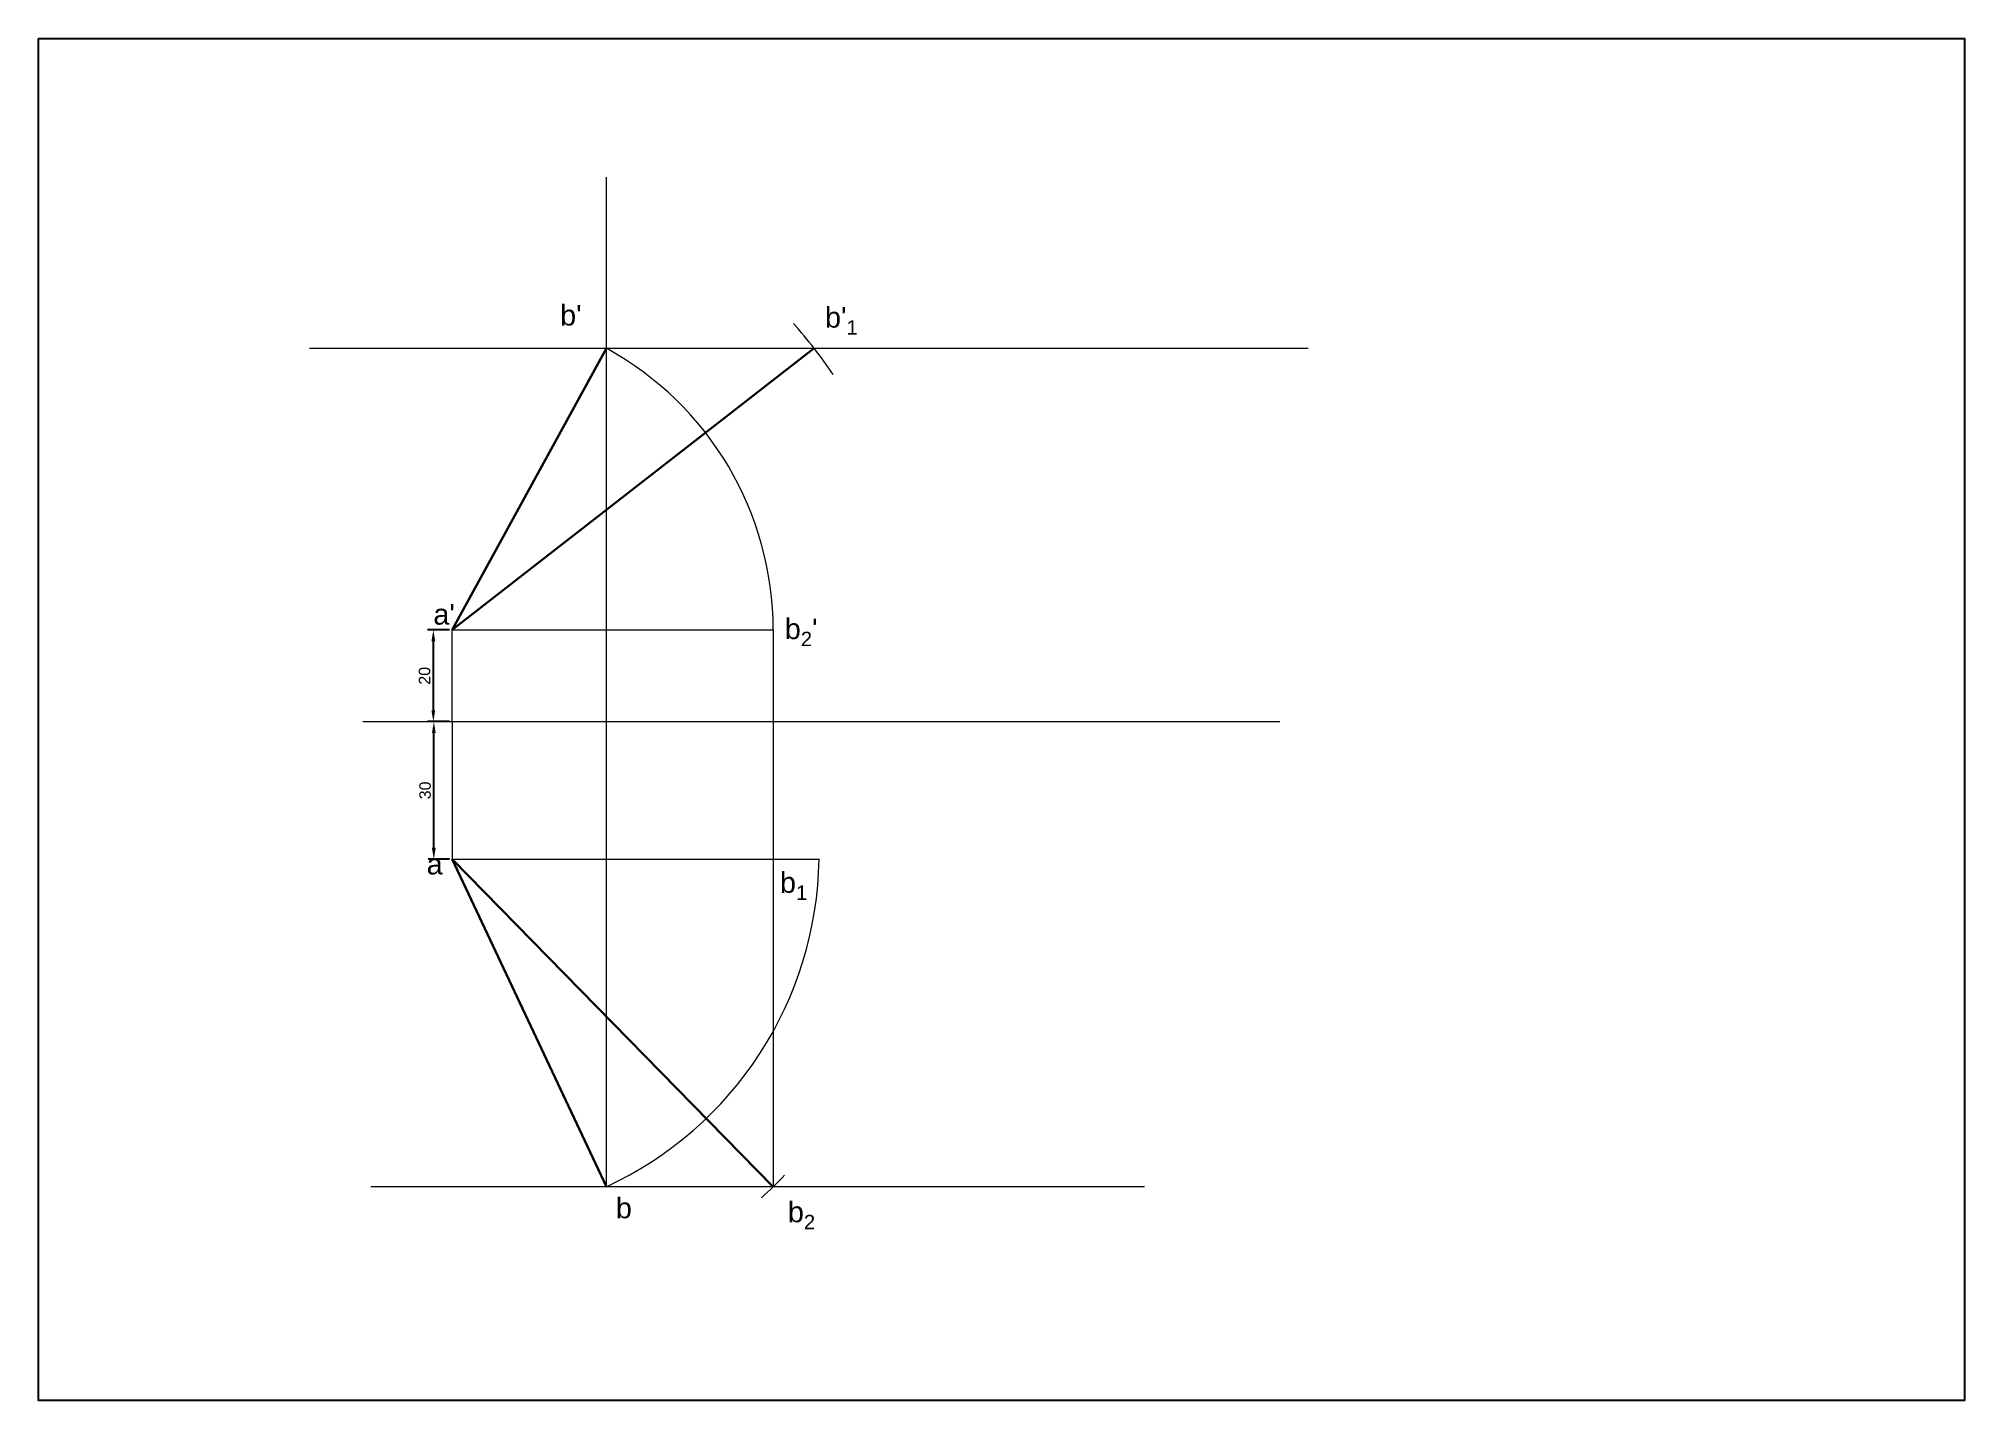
# Model space of a CAD drawing. Header units: millimetres. Extents: x 1879 to 2299, y 1736 to 2033.
import ezdxf

# ---------------------------------------------------------------- set-up
doc = ezdxf.new("R2010")
doc.units = ezdxf.units.MM
doc.styles.get("Standard").update_dxf_attribs({"font": 'arial.ttf'})
doc.dimstyles.new('ISO-25', dxfattribs={"dimtxt": 2.5, "dimasz": 2.5, "dimexe": 1.25, "dimexo": 0.625, "dimtad": 1, "dimtxsty": 'Standard', "dimcen": 2.5, "dimadec": 0, "dimazin": 0, "dimtfac": 1, "dimtmove": 0, "dimatfit": 3, "dimfxl": 1, "dimarcsym": 0})

# ---------------------------------------------------------------- blocks, each defined once
blk = doc.blocks.new('*D1')
at = {"color": 0, "lineweight": -2, "transparency": 16777216}
for p, q in [((1968.64, 1904.18), (1963.89, 1904.18)), ((1965.14, 1886.68), (1965.14, 1901.68)), ((1968.64, 1884.18), (1963.89, 1884.18))]:
    blk.add_line(p, q, dxfattribs=at)
at = {"color": 0, "transparency": 16777216}
for points in [[(1964.72, 1901.68), (1965.55, 1901.68), (1965.14, 1904.18)], [(1964.72, 1886.68), (1965.55, 1886.68), (1965.14, 1884.18)]]:
    blk.add_solid(points, dxfattribs=at)
at = {"layer": 'Defpoints', "color": 0, "transparency": 16777216}
for p in [(1965.14, 1904.18), (1969.27, 1904.18), (1969.27, 1884.18)]:
    blk.add_point(p, dxfattribs=at)
at = {"color": 0, "lineweight": 9, "transparency": 16777216, "insert": (1963.23, 1894.18), "char_height": 2.5, "attachment_point": 5, "rotation": 90}
blk.add_mtext('20', dxfattribs=at)
blk = doc.blocks.new('*D2')
at = {"color": 0, "lineweight": -2, "transparency": 16777216}
for p, q in [((1968.64, 1884.18), (1964, 1884.18)), ((1965.25, 1856.68), (1965.25, 1881.68)), ((1968.64, 1854.18), (1964, 1854.18))]:
    blk.add_line(p, q, dxfattribs=at)
at = {"color": 0, "transparency": 16777216}
for points in [[(1964.83, 1881.68), (1965.66, 1881.68), (1965.25, 1884.18)], [(1964.83, 1856.68), (1965.66, 1856.68), (1965.25, 1854.18)]]:
    blk.add_solid(points, dxfattribs=at)
at = {"layer": 'Defpoints', "color": 0, "transparency": 16777216}
for p in [(1965.25, 1884.18), (1969.27, 1884.18), (1969.27, 1854.18)]:
    blk.add_point(p, dxfattribs=at)
at = {"color": 0, "lineweight": 9, "transparency": 16777216, "insert": (1963.35, 1869.18), "char_height": 2.5, "attachment_point": 5, "rotation": 90}
blk.add_mtext('30', dxfattribs=at)

msp = doc.modelspace()

# ---------------------------------------------------------------- linework, layer by layer
at = {"lineweight": 9}
for p, q in [((2002.871, 1782.766), (2002.871, 2002.896)), ((1938.171, 1965.586), (2155.908, 1965.586)), ((1969.266, 1884.18), (1969.266, 1904.18)), ((1969.266, 1904.18), (2039.266, 1904.18)), ((2039.266, 1904.18), (2039.266, 1782.766)), ((1949.73, 1884.18), (2149.73, 1884.18)), ((1969.266, 1884.18), (1969.266, 1854.18)), ((1969.266, 1854.18), (2049.266, 1854.18)), ((1951.487, 1782.824), (2120.239, 1782.824))]:
    msp.add_line(p, q, dxfattribs=at)
at = {"lineweight": 30}
for p, q in [((2002.871, 1965.586), (1969.266, 1904.18)), ((1969.266, 1904.18), (2048.192, 1965.586)), ((1969.266, 1854.18), (2039.266, 1782.766)), ((1969.266, 1854.18), (2002.871, 1782.766))]:
    msp.add_line(p, q, dxfattribs=at)
msp.add_lwpolyline([(1879.041, 2033.145), (2299.041, 2033.145), (2299.041, 1736.145), (1879.041, 1736.145)], close=True)
at = {"lineweight": 9}
for centre, radius, start, end in [((1969.266, 1904.18), 100, 33.86024, 41.9072), ((1969.266, 1904.18), 70, 0, 61.31001), ((1969.266, 1855.365), 80, 294.83847, 359.15101), ((1969.266, 1854.18), 100, 312.42986, 316.42415)]:
    msp.add_arc(centre, radius, start, end, dxfattribs=at)

# ---------------------------------------------------------------- texts
at = {"lineweight": 9, "char_height": 4.5, "attachment_point": 1}
for s, width, insert in [("b'", 14.20404, (1992.789, 1975.052)), ("\\A1;b'{\\H0.7x;\\S^ 1;}", 35.21417, (2050.549, 1974.602)), ("a'", 42.74534, (1965.136, 1909.838)), ("\\A1;b{\\H0.7x;\\S^ 2;}'", 13.76981, (2041.782, 1906.667)), ('a', 62.79532, (1963.683, 1855.365)), ('\\A1;b{\\H0.7x;\\S^ 1;}', 19.62929, (2040.731, 1851.343)), ('b', 33.82781, (2004.948, 1780.375)), ('\\A1;b{\\H0.7x;\\S^ 2;}', 34.86398, (2042.456, 1779.511))]:
    msp.add_mtext_dynamic_manual_height_columns(s, width=width, gutter_width=12.5, heights=[0], dxfattribs=dict(at, insert=insert))

# ---------------------------------------------------------------- dimensions: what is measured, and where the dimension line sits
at = {"lineweight": 9}
for base, p1, p2, picture, middle in [((1965.136, 1904.18), (1969.266, 1884.18), (1969.266, 1904.18), '*D1', (1963.235, 1894.18)), ((1965.248, 1884.18), (1969.266, 1854.18), (1969.266, 1884.18), '*D2', (1963.345, 1869.18))]:
    dim = msp.add_linear_dim(base=base, p1=p1, p2=p2, angle=90, dimstyle='ISO-25', dxfattribs=at)
    dim.commit()
    dim.dimension.update_dxf_attribs({"geometry": picture, "text_midpoint": middle})

doc.saveas('drawing.dxf')
